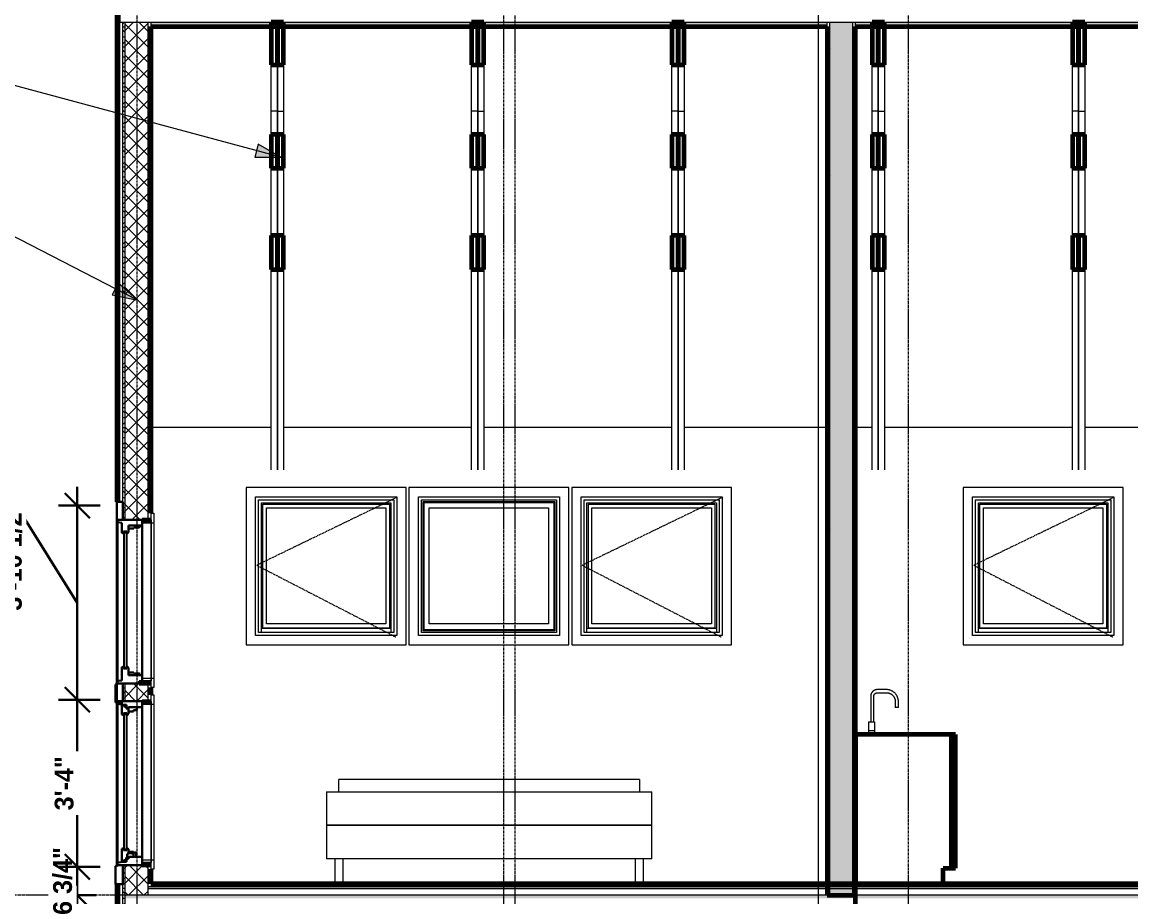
# Model space of a CAD drawing. Header units: inches. Extents: x -3225 to -1923, y -226 to 478.
# Drawn here: x -2740 to -2474.3, y 146.9 to 356.3 of the extents above; entities that cross this region are included whole.
import ezdxf

# ---------------------------------------------------------------- set-up
doc = ezdxf.new("R2010")
doc.units = ezdxf.units.IN
doc.header["$MEASUREMENT"] = 0
doc.linetypes.add('Dash 1_16_', pattern=[0.125, 0.0625, -0.0625])
doc.linetypes.add('Grid Line 1_2_', pattern=[0.875, 0.5, -0.125, 0.125, -0.125])
for name, color, linetype, lineweight in [('A-ANNO-DIMS-1', 211, 'Continuous', 30), ('A-FLOR-1', 192, 'Continuous', 60), ('A-FLOR-LEVL-1', 51, 'Grid Line 1_2_', 9), ('A-FLOR-MCUT', 51, 'Continuous', 18), ('A-FLOR-PATT-1', 8, 'Continuous', 9), ('A-GLAZ', 151, 'Continuous', 18), ('A-GLAZ-1', 151, 'Continuous', 9), ('A-GLAZ-2', 151, 'Continuous', 30), ('A-GLAZ-3', 151, 'Dash 1_16_', 9), ('A-ROOF', 132, 'Continuous', 18), ('A-ROOF-1', 132, 'Continuous', 60), ('A-ROOF-PATT-1', 132, 'Continuous', 9), ('A-WALL', 113, 'Continuous', 18), ('A-WALL-PATT-1', 111, 'Continuous', 9), ('G-ANNO-SYMB-1', 111, 'Continuous', 9), ('G-ANNO-TEXT', 231, 'Continuous', 9), ('I-FURN', 30, 'Continuous', 9), ('I-WALL', 2, 'Continuous', 18), ('I-WALL-1', 2, 'Continuous', 60), ('P-SANR-FIXT', 6, 'Continuous', 9), ('Q-CASE', 31, 'Continuous', 9), ('Q-CASE-1', 31, 'Continuous', 60), ('S-BEAM', 12, 'Continuous', 9), ('S-BEAM-1', 12, 'Continuous', 60), ('S-GRID-1', 1, 'Grid Line 1_2_', 9)]:
    doc.layers.add(name, color=color, linetype=linetype, lineweight=lineweight)
doc.styles.add('Century Gothic_B', font='GOTHICB.TTF', dxfattribs={"height": 4.5})
doc.dimstyles.new('OD__1_4__Tol__', dxfattribs={"dimscale": 12, "dimtxt": 4.698757, "dimasz": 0.5, "dimexe": 0.375, "dimexo": 0.25, "dimgap": 0.0625, "dimtad": 1, "dimrnd": 0.25, "dimzin": 3, "dimdsep": 46, "dimlunit": 4, "dimtxsty": 'Century Gothic_B', "dimblk1": 'OBLIQUE', "dimblk2": 'OBLIQUE', "dimsah": 1, "dimcen": 0.09, "dimdle": 0.375, "dimazin": 0, "dimtfac": 1, "dimtdec": 4, "dimtix": 1, "dimtmove": 0, "dimatfit": 3, "dimfxl": 1, "dimtvp": 1, "dimtfill": 1, "dimfrac": 2, "dimtolj": 1, "dimtzin": 0, "dimlwd": 30, "dimlwe": 30, "dimarcsym": 2})
doc.dimstyles.new('OD__1_4__Tol___1', dxfattribs={"dimscale": 12, "dimtxt": 4.698757, "dimasz": 0.5, "dimexe": 0.375, "dimexo": 0.25, "dimgap": 0.0625, "dimtad": 1, "dimrnd": 0.25, "dimzin": 3, "dimdsep": 46, "dimlunit": 4, "dimtxsty": 'Century Gothic_B', "dimblk1": 'OBLIQUE', "dimblk2": 'OBLIQUE', "dimsah": 1, "dimcen": 0.09, "dimdle": 0.375, "dimazin": 0, "dimtfac": 1, "dimtdec": 4, "dimtix": 1, "dimtmove": 1, "dimatfit": 3, "dimfxl": 1, "dimtvp": 1, "dimtfill": 1, "dimfrac": 2, "dimtolj": 1, "dimtzin": 0, "dimlwd": 30, "dimlwe": 30, "dimarcsym": 2})
pattern_1 = [(0, (-2625.466, 124.937), (0, 2.399), []), (315, (-2625.466, 124.937), (2.398506, 0), [3.393, -3.393]), (45, (-2625.466, 124.937), (2.398506, 0), [3.393, -3.393])]
pattern_2 = [(0, (-2625.466, 124.937), (15.36, 3.84), [0.634, -10.886, 0.634, -10.886, -61.44]), (0, (-2625.466, 124.937), (15.36, 3.84), [-23.04, 0.634, -22.406, 0.634, -10.886, -26.88]), (0, (-2625.466, 124.937), (15.36, 3.84), [-57.6, 0.634, -7.046, 0.634, -18.566]), (120, (-2619.706, 126.857), (-11.00554, 11.38215), [0.634, -10.886, 0.634, -10.886, -61.44]), (120, (-2619.706, 126.857), (-11.00554, 11.38215), [-23.04, 0.634, -22.406, 0.634, -10.886, -26.88]), (120, (-2619.706, 126.857), (-11.00554, 11.38215), [-57.6, 0.634, -7.046, 0.634, -18.566]), (240, (-2617.786, 134.537), (-4.35446, -15.22215), [0.634, -10.886, 0.634, -10.886, -61.44]), (240, (-2617.786, 134.537), (-4.35446, -15.22215), [-23.04, 0.634, -22.406, 0.634, -10.886, -26.88]), (240, (-2617.786, 134.537), (-4.35446, -15.22215), [-57.6, 0.634, -7.046, 0.634, -18.566])]

# ---------------------------------------------------------------- blocks, each defined once
blk = doc.blocks.new('Bed-Standard - King 78_ x 80_-1391540-Section 12')
at = {"layer": 'I-FURN'}
for p, q in [((-2592.09, 175), (-2664.09, 175)), ((-2664.09, 174), (-2664.09, 175)), ((-2664.09, 172), (-2664.09, 174)), ((-2592.09, 175), (-2592.09, 174)), ((-2592.09, 174), (-2592.09, 172)), ((-2667.09, 172), (-2667.09, 164)), ((-2667.09, 172), (-2666.09, 172)), ((-2666.09, 172), (-2590.09, 172)), ((-2590.09, 172), (-2589.09, 172)), ((-2589.09, 164), (-2589.09, 172)), ((-2667.09, 164), (-2667.09, 156)), ((-2667.09, 164), (-2666.09, 164)), ((-2666.09, 164), (-2667.09, 164)), ((-2666.09, 164), (-2590.09, 164)), ((-2590.09, 164), (-2666.09, 164)), ((-2590.09, 164), (-2589.09, 164)), ((-2589.09, 164), (-2590.09, 164)), ((-2589.09, 156), (-2589.09, 164)), ((-2666.09, 156), (-2667.09, 156)), ((-2590.09, 156), (-2666.09, 156)), ((-2665.09, 156), (-2665.09, 150)), ((-2663.09, 150), (-2663.09, 156)), ((-2593.09, 156), (-2593.09, 150)), ((-2591.09, 150), (-2591.09, 156)), ((-2589.09, 156), (-2590.09, 156))]:
    blk.add_line(p, q, dxfattribs=at)
blk = doc.blocks.new('OD_CW_Base Cabinet - OD_CW_Base Cabinet-2149682-Section 12')
at = {"layer": 'Q-CASE-1'}
for p, q in [((-2517.34, 185.75), (-2540.34, 185.75)), ((-2540.34, 185.75), (-2540.34, 149.75)), ((-2516.34, 185.75), (-2517.34, 185.75)), ((-2517.34, 185.75), (-2517.34, 153.75)), ((-2517.34, 153.75), (-2517.34, 185.75)), ((-2516.34, 153.75), (-2516.34, 185.75)), ((-2519.34, 149.75), (-2519.34, 153.75)), ((-2519.34, 153.75), (-2517.34, 153.75)), ((-2517.34, 153.75), (-2516.34, 153.75)), ((-2540.34, 149.75), (-2519.34, 149.75))]:
    blk.add_line(p, q, dxfattribs=at)
blk = doc.blocks.new('M_Sink Vanity-Square - 500 x 440mm-2318085-Section 12')
at = {"layer": 'P-SANR-FIXT'}
for p, q in [((-2536.65, 194.94), (-2536.65, 188.75)), ((-2535.9, 188.75), (-2535.9, 194.94)), ((-2532.9, 196.5), (-2535.09, 196.5)), ((-2535.09, 195.75), (-2532.9, 195.75)), ((-2530.77, 193.62), (-2530.77, 192.25)), ((-2530.02, 192.25), (-2530.77, 192.25)), ((-2530.02, 192.25), (-2530.02, 193.62)), ((-2537.21, 188.75), (-2537.21, 186.74)), ((-2537.21, 188.75), (-2537.21, 186.74)), ((-2537.19, 188.75), (-2537.19, 188.75)), ((-2537.19, 188.75), (-2536.46, 188.75)), ((-2536.46, 188.75), (-2535.73, 188.75)), ((-2535.73, 188.75), (-2535.73, 188.75)), ((-2535.71, 186.74), (-2535.71, 188.75)), ((-2535.71, 186.74), (-2535.71, 188.75)), ((-2537.21, 186.74), (-2537.21, 186.25)), ((-2537.21, 186.74), (-2535.71, 186.74)), ((-2537.21, 186.25), (-2537.21, 185.75)), ((-2537.21, 186.25), (-2534.71, 186.25)), ((-2535.71, 186.25), (-2535.71, 186.74)), ((-2534.71, 186.25), (-2523.89, 186.25)), ((-2523.89, 186.25), (-2519.89, 186.25)), ((-2523.89, 186.25), (-2523.89, 185.75)), ((-2519.89, 186.25), (-2519.89, 185.75))]:
    blk.add_line(p, q, dxfattribs=at)
at = {"layer": 'P-SANR-FIXT', "flags": 128}
for points in [[(-2535.09, 196.5), (-2535.15, 196.5), (-2535.21, 196.5), (-2535.27, 196.49), (-2535.34, 196.48), (-2535.4, 196.47), (-2535.46, 196.46), (-2535.52, 196.44), (-2535.58, 196.42), (-2535.64, 196.4), (-2535.7, 196.38), (-2535.75, 196.35), (-2535.81, 196.32), (-2535.86, 196.29), (-2535.92, 196.26), (-2535.97, 196.23), (-2536.02, 196.19), (-2536.07, 196.15), (-2536.12, 196.11), (-2536.16, 196.07), (-2536.21, 196.03), (-2536.25, 195.98), (-2536.29, 195.93), (-2536.33, 195.88), (-2536.37, 195.83), (-2536.4, 195.78), (-2536.43, 195.73), (-2536.46, 195.67), (-2536.49, 195.62), (-2536.52, 195.56), (-2536.54, 195.5), (-2536.56, 195.44), (-2536.58, 195.39), (-2536.6, 195.33), (-2536.61, 195.26), (-2536.63, 195.2), (-2536.64, 195.14), (-2536.64, 195.08), (-2536.65, 195.02), (-2536.65, 194.95), (-2536.65, 194.94)], [(-2535.9, 194.94), (-2535.9, 194.97), (-2535.9, 195), (-2535.89, 195.03), (-2535.89, 195.07), (-2535.88, 195.1), (-2535.88, 195.13), (-2535.87, 195.16), (-2535.86, 195.19), (-2535.85, 195.22), (-2535.84, 195.25), (-2535.82, 195.28), (-2535.81, 195.31), (-2535.79, 195.34), (-2535.78, 195.37), (-2535.76, 195.4), (-2535.74, 195.42), (-2535.72, 195.45), (-2535.7, 195.47), (-2535.68, 195.5), (-2535.65, 195.52), (-2535.63, 195.54), (-2535.6, 195.56), (-2535.58, 195.58), (-2535.55, 195.6), (-2535.53, 195.62), (-2535.5, 195.64), (-2535.47, 195.65), (-2535.44, 195.67), (-2535.41, 195.68), (-2535.38, 195.69), (-2535.35, 195.71), (-2535.32, 195.72), (-2535.29, 195.72), (-2535.26, 195.73), (-2535.22, 195.74), (-2535.19, 195.74), (-2535.16, 195.75), (-2535.13, 195.75), (-2535.1, 195.75), (-2535.09, 195.75)], [(-2530.02, 193.62), (-2530.03, 193.74), (-2530.03, 193.85), (-2530.04, 193.97), (-2530.06, 194.08), (-2530.08, 194.2), (-2530.11, 194.31), (-2530.14, 194.42), (-2530.17, 194.53), (-2530.21, 194.64), (-2530.25, 194.74), (-2530.3, 194.85), (-2530.35, 194.95), (-2530.4, 195.05), (-2530.46, 195.15), (-2530.53, 195.25), (-2530.59, 195.34), (-2530.66, 195.43), (-2530.74, 195.52), (-2530.82, 195.61), (-2530.9, 195.69), (-2530.98, 195.77), (-2531.07, 195.84), (-2531.16, 195.91), (-2531.25, 195.98), (-2531.35, 196.04), (-2531.44, 196.1), (-2531.54, 196.16), (-2531.65, 196.21), (-2531.75, 196.26), (-2531.86, 196.3), (-2531.97, 196.34), (-2532.07, 196.38), (-2532.19, 196.41), (-2532.3, 196.44), (-2532.41, 196.46), (-2532.52, 196.48), (-2532.64, 196.49), (-2532.75, 196.5), (-2532.87, 196.5), (-2532.9, 196.5)], [(-2532.9, 195.75), (-2532.81, 195.75), (-2532.73, 195.74), (-2532.64, 195.73), (-2532.56, 195.72), (-2532.48, 195.71), (-2532.39, 195.69), (-2532.31, 195.67), (-2532.23, 195.64), (-2532.15, 195.61), (-2532.07, 195.58), (-2531.99, 195.55), (-2531.92, 195.51), (-2531.84, 195.47), (-2531.77, 195.43), (-2531.7, 195.38), (-2531.63, 195.33), (-2531.56, 195.28), (-2531.5, 195.22), (-2531.44, 195.17), (-2531.37, 195.11), (-2531.32, 195.04), (-2531.26, 194.98), (-2531.21, 194.91), (-2531.16, 194.84), (-2531.11, 194.77), (-2531.07, 194.7), (-2531.03, 194.63), (-2530.99, 194.55), (-2530.95, 194.47), (-2530.92, 194.4), (-2530.89, 194.32), (-2530.86, 194.23), (-2530.84, 194.15), (-2530.82, 194.07), (-2530.81, 193.99), (-2530.79, 193.9), (-2530.78, 193.82), (-2530.78, 193.73), (-2530.77, 193.65), (-2530.77, 193.62)]]:
    blk.add_lwpolyline(points, dxfattribs=at)
blk = doc.blocks.new('Window-Casement-Andersen-A_Series - ACW3434-2462283-Section 12')
at = {"layer": 'A-GLAZ-1'}
for p, q in [((-2709.09, 195.22), (-2708.46, 195.22)), ((-2709.09, 153.5), (-2709.09, 195.22)), ((-2708.46, 195.22), (-2708.46, 153.5)), ((-2711.27, 193.66), (-2709.09, 193.66)), ((-2711.27, 155.06), (-2711.27, 193.66)), ((-2711.27, 192.97), (-2709.09, 192.97)), ((-2709.09, 193.66), (-2709.09, 155.06)), ((-2709.09, 192.97), (-2708.46, 192.97)), ((-2715.7, 190.37), (-2715.7, 158.55)), ((-2715.58, 190.86), (-2715.58, 190.37)), ((-2715.58, 190.53), (-2715.05, 190.53)), ((-2715.58, 190.37), (-2715.58, 158.55)), ((-2715.05, 190.37), (-2715.05, 190.86)), ((-2715.05, 190.37), (-2715.05, 158.55)), ((-2714.93, 190.37), (-2714.93, 158.55)), ((-2715.58, 158.06), (-2715.58, 158.55)), ((-2715.58, 158.39), (-2715.05, 158.39)), ((-2715.05, 158.55), (-2715.05, 158.06)), ((-2711.27, 155.75), (-2709.09, 155.75)), ((-2709.09, 155.06), (-2711.27, 155.06)), ((-2709.09, 155.75), (-2708.46, 155.75)), ((-2708.46, 153.5), (-2709.09, 153.5))]:
    blk.add_line(p, q, dxfattribs=at)
at = {"layer": 'A-GLAZ-2'}
for p, q in [((-2717.34, 197.94), (-2715.84, 197.94)), ((-2717.34, 197.94), (-2717.15, 197.94)), ((-2717.34, 154.31), (-2717.34, 197.94)), ((-2717.34, 197.44), (-2717.34, 197.06)), ((-2717.34, 197.06), (-2717.34, 193.44)), ((-2715.84, 197.94), (-2715.84, 193.69)), ((-2717.34, 193.44), (-2717.15, 193.44)), ((-2717.15, 193.69), (-2711.27, 193.69)), ((-2717.15, 154.44), (-2717.15, 193.69)), ((-2715.61, 192.89), (-2717.15, 193.06)), ((-2716.08, 190.57), (-2716.08, 192.7)), ((-2716.08, 192.7), (-2715.6, 192.62)), ((-2714.97, 192.89), (-2715.61, 192.89)), ((-2715.6, 192.62), (-2715.6, 192.45)), ((-2715.6, 192.45), (-2715.1, 192.45)), ((-2715.1, 192.45), (-2715.1, 191.94)), ((-2715.1, 191.94), (-2714.49, 191.94)), ((-2714.97, 192.12), (-2714.97, 192.89)), ((-2714.49, 192.12), (-2714.97, 192.12)), ((-2714.49, 192.26), (-2714.49, 190.69)), ((-2711.43, 192.26), (-2714.49, 192.26)), ((-2712.49, 191.58), (-2713.29, 191.58)), ((-2713.29, 191.58), (-2713.29, 191.22)), ((-2712.49, 192.26), (-2712.49, 191.58)), ((-2711.27, 192.41), (-2711.43, 192.26)), ((-2711.27, 193.69), (-2711.27, 154.44)), ((-2715.74, 190.37), (-2716.08, 190.57)), ((-2715.7, 190.37), (-2715.74, 190.37)), ((-2715.7, 190.86), (-2714.93, 190.86)), ((-2715.7, 190.86), (-2715.7, 190.37)), ((-2714.93, 190.86), (-2714.93, 190.37)), ((-2714.81, 190.37), (-2714.93, 190.37)), ((-2714.49, 190.69), (-2714.81, 190.37)), ((-2713.29, 191.22), (-2714.49, 191.22)), ((-2716.08, 158.36), (-2715.74, 158.55)), ((-2716.08, 155.42), (-2716.08, 158.36)), ((-2715.74, 158.55), (-2715.7, 158.55)), ((-2715.7, 158.55), (-2715.7, 158.06)), ((-2715.7, 158.06), (-2714.93, 158.06)), ((-2714.93, 158.06), (-2714.93, 158.55)), ((-2714.93, 158.55), (-2714.8, 158.55)), ((-2714.49, 157.14), (-2714.86, 157.14)), ((-2714.86, 157.14), (-2714.86, 156.26)), ((-2714.8, 158.55), (-2714.49, 158.25)), ((-2714.49, 158.25), (-2714.49, 157.14)), ((-2714.49, 157.62), (-2713.29, 157.62)), ((-2714.49, 157.36), (-2714.06, 157.36)), ((-2714.06, 157.36), (-2713.3, 157.15)), ((-2713.3, 157.15), (-2713.3, 156.46)), ((-2713.29, 157.62), (-2713.29, 157.52)), ((-2712.69, 157.52), (-2713.29, 157.52)), ((-2712.69, 156.46), (-2712.69, 157.52)), ((-2717.65, 154.25), (-2717.15, 154.34)), ((-2717.65, 149.94), (-2717.65, 154.25)), ((-2717.15, 154.34), (-2717.34, 154.31)), ((-2715.61, 155.24), (-2717.15, 155.06)), ((-2711.27, 154.44), (-2717.15, 154.44)), ((-2717.15, 154.44), (-2717.15, 154.34)), ((-2717.15, 154.34), (-2717.15, 154.44)), ((-2715.77, 155.47), (-2716.08, 155.42)), ((-2715.84, 154.44), (-2715.84, 152.81)), ((-2715.84, 154.44), (-2715.84, 149.94)), ((-2715.6, 155.47), (-2715.77, 155.47)), ((-2714.97, 155.24), (-2715.61, 155.24)), ((-2715.1, 155.67), (-2715.6, 155.67)), ((-2715.6, 155.67), (-2715.6, 155.47)), ((-2714.86, 156.26), (-2715.1, 156.26)), ((-2715.1, 156.26), (-2715.1, 155.67)), ((-2714.97, 156), (-2714.97, 155.24)), ((-2714.5, 156), (-2714.97, 156)), ((-2711.43, 156.46), (-2714.5, 156.46)), ((-2714.5, 156.46), (-2714.5, 156)), ((-2711.27, 156.31), (-2711.43, 156.46)), ((-2715.84, 149.94), (-2717.65, 149.94)), ((-2717.34, 149.94), (-2715.84, 149.94))]:
    blk.add_line(p, q, dxfattribs=at)
blk = doc.blocks.new('Window-Picture-Andersen-A_Series - 39-1_4_ x 39-1_4_-2457850-Section 12')
at = {"layer": 'A-GLAZ-1'}
for p, q in [((-2711.27, 237.16), (-2709.09, 237.16)), ((-2711.27, 198.56), (-2711.27, 237.16)), ((-2711.27, 236.47), (-2709.09, 236.47)), ((-2709.09, 238.72), (-2708.46, 238.72)), ((-2709.09, 197), (-2709.09, 238.72)), ((-2709.09, 237.16), (-2709.09, 198.56)), ((-2709.09, 236.47), (-2708.46, 236.47)), ((-2708.46, 238.72), (-2708.46, 197)), ((-2715.7, 233.87), (-2715.7, 202.05)), ((-2715.58, 234.36), (-2715.58, 233.87)), ((-2715.58, 234.03), (-2715.05, 234.03)), ((-2715.58, 233.87), (-2715.58, 202.05)), ((-2715.05, 233.87), (-2715.05, 234.36)), ((-2715.05, 233.87), (-2715.05, 202.05)), ((-2714.93, 233.87), (-2714.93, 202.05)), ((-2715.58, 201.56), (-2715.58, 202.05)), ((-2715.05, 202.05), (-2715.05, 201.56)), ((-2715.58, 201.89), (-2715.05, 201.89)), ((-2711.27, 199.25), (-2709.09, 199.25)), ((-2709.09, 199.25), (-2708.46, 199.25)), ((-2709.09, 198.56), (-2711.27, 198.56)), ((-2708.46, 197), (-2709.09, 197))]:
    blk.add_line(p, q, dxfattribs=at)
at = {"layer": 'A-GLAZ-2'}
for p, q in [((-2717.34, 241.44), (-2715.84, 241.44)), ((-2717.34, 241.44), (-2715.84, 241.44)), ((-2717.34, 197.81), (-2717.34, 241.44)), ((-2717.34, 240.94), (-2717.34, 240.56)), ((-2717.34, 240.56), (-2717.34, 236.94)), ((-2715.84, 241.44), (-2715.84, 237.19)), ((-2717.34, 236.94), (-2717.15, 236.94)), ((-2717.15, 237.19), (-2711.27, 237.19)), ((-2717.15, 197.94), (-2717.15, 237.19)), ((-2716.08, 236.44), (-2717.15, 236.56)), ((-2716.08, 234.07), (-2716.08, 236.44)), ((-2711.27, 237.19), (-2711.27, 198.53)), ((-2709.21, 237.19), (-2711.27, 237.19)), ((-2709.21, 237.16), (-2709.21, 237.19)), ((-2715.74, 233.87), (-2716.08, 234.07)), ((-2715.7, 233.87), (-2715.74, 233.87)), ((-2715.7, 234.36), (-2714.93, 234.36)), ((-2715.7, 234.36), (-2715.7, 233.87)), ((-2714.93, 234.36), (-2714.93, 233.87)), ((-2714.81, 233.87), (-2714.93, 233.87)), ((-2714.49, 234.19), (-2714.81, 233.87)), ((-2714.49, 235.76), (-2714.49, 234.19)), ((-2711.43, 235.76), (-2714.49, 235.76)), ((-2714.49, 235.11), (-2713.26, 235.11)), ((-2713.26, 235.11), (-2713.26, 235.33)), ((-2713.26, 235.33), (-2711.94, 235.33)), ((-2711.94, 235.33), (-2711.78, 235.49)), ((-2711.78, 235.49), (-2711.78, 235.76)), ((-2711.43, 235.76), (-2711.27, 235.91)), ((-2716.08, 201.86), (-2715.74, 202.05)), ((-2715.74, 202.05), (-2715.7, 202.05)), ((-2715.7, 202.05), (-2715.7, 201.56)), ((-2714.93, 201.56), (-2714.93, 202.05)), ((-2714.93, 202.05), (-2714.8, 202.05)), ((-2714.8, 202.05), (-2714.49, 201.75)), ((-2716.08, 198.68), (-2716.08, 201.86)), ((-2715.7, 201.56), (-2714.93, 201.56)), ((-2714.49, 201.75), (-2714.49, 199.96)), ((-2714.49, 200.61), (-2713.26, 200.61)), ((-2714.49, 199.96), (-2711.43, 199.96)), ((-2713.26, 200.61), (-2713.26, 200.39)), ((-2713.26, 200.39), (-2711.93, 200.39)), ((-2711.93, 200.39), (-2711.78, 200.24)), ((-2711.78, 200.24), (-2711.78, 199.96)), ((-2711.43, 199.96), (-2711.27, 199.81)), ((-2717.65, 197.75), (-2717.15, 197.84)), ((-2717.65, 193.44), (-2717.65, 197.75)), ((-2717.15, 197.84), (-2717.34, 197.81)), ((-2716.08, 198.68), (-2717.15, 198.56)), ((-2711.93, 197.94), (-2717.15, 197.94)), ((-2717.15, 197.94), (-2717.15, 197.84)), ((-2717.15, 197.84), (-2717.15, 197.94)), ((-2715.84, 197.94), (-2715.84, 196.31)), ((-2715.84, 197.94), (-2715.84, 193.69)), ((-2711.93, 198.53), (-2711.93, 197.94)), ((-2711.27, 198.53), (-2711.93, 198.53)), ((-2711.93, 197.94), (-2709.21, 197.94)), ((-2709.21, 197.94), (-2709.21, 198.56)), ((-2717.15, 193.44), (-2717.65, 193.44)), ((-2717.34, 193.44), (-2715.84, 193.44))]:
    blk.add_line(p, q, dxfattribs=at)
blk = doc.blocks.new('Truss - Truss-2014843-Section 12')
at = {"layer": 'S-BEAM'}
for p, q in [((-2680.34, 335), (-2680.34, 346.08)), ((-2678.84, 335), (-2678.84, 346.08)), ((-2678.84, 346.08), (-2678.84, 335)), ((-2677.34, 346.08), (-2677.34, 335)), ((-2680.34, 329.46), (-2680.34, 335)), ((-2678.84, 335), (-2680.34, 335)), ((-2678.84, 335), (-2677.34, 335)), ((-2678.84, 329.46), (-2678.84, 335)), ((-2678.84, 335), (-2678.84, 329.46)), ((-2677.34, 335), (-2677.34, 329.46)), ((-2680.34, 305.22), (-2680.34, 321.36)), ((-2678.84, 305.22), (-2678.84, 321.36)), ((-2678.84, 321.36), (-2678.84, 305.22)), ((-2677.34, 321.36), (-2677.34, 305.22)), ((-2680.34, 249.12), (-2680.34, 297.11)), ((-2678.84, 297.11), (-2678.84, 249.12)), ((-2678.84, 249.12), (-2678.84, 297.11)), ((-2677.34, 297.11), (-2677.34, 249.12))]:
    blk.add_line(p, q, dxfattribs=at)
at = {"layer": 'S-BEAM-1'}
for p, q in [((-2678.84, 356.33), (-2680.34, 356.33)), ((-2680.34, 356.33), (-2680.34, 346.08)), ((-2677.34, 356.33), (-2678.84, 356.33)), ((-2678.84, 356.33), (-2678.84, 346.08)), ((-2678.84, 346.08), (-2678.84, 356.33)), ((-2677.34, 346.08), (-2677.34, 356.33)), ((-2680.34, 346.08), (-2678.84, 346.08)), ((-2678.84, 346.08), (-2677.34, 346.08)), ((-2680.34, 329.46), (-2680.34, 321.36)), ((-2678.84, 329.46), (-2680.34, 329.46)), ((-2678.84, 329.46), (-2678.84, 321.36)), ((-2677.34, 329.46), (-2678.84, 329.46)), ((-2678.84, 321.36), (-2678.84, 329.46)), ((-2677.34, 321.36), (-2677.34, 329.46)), ((-2680.34, 321.36), (-2678.84, 321.36)), ((-2678.84, 321.36), (-2677.34, 321.36)), ((-2678.84, 305.22), (-2680.34, 305.22)), ((-2680.34, 305.22), (-2680.34, 297.11)), ((-2678.84, 297.11), (-2678.84, 305.22)), ((-2677.34, 305.22), (-2678.84, 305.22)), ((-2678.84, 305.22), (-2678.84, 297.11)), ((-2677.34, 297.11), (-2677.34, 305.22)), ((-2680.34, 297.11), (-2678.84, 297.11)), ((-2678.84, 297.11), (-2677.34, 297.11))]:
    blk.add_line(p, q, dxfattribs=at)
blk = doc.blocks.new('Window-Picture-Andersen-A_Series - 35-1_4_ x 35-1_4_-2457985-Section 12')
at = {"layer": 'A-GLAZ-1'}
for p, q in [((-2608.99, 244.91), (-2647.31, 244.91)), ((-2647.31, 244.91), (-2647.31, 207.19)), ((-2608.99, 207.19), (-2608.99, 244.91)), ((-2645.06, 209.44), (-2645.06, 242.66)), ((-2645.06, 242.66), (-2611.24, 242.66)), ((-2644.34, 241.94), (-2611.96, 241.94)), ((-2644.34, 210.15), (-2644.34, 241.94)), ((-2611.96, 241.94), (-2611.96, 210.15)), ((-2611.24, 242.66), (-2611.24, 209.44)), ((-2643.92, 210.57), (-2643.92, 241.52)), ((-2643.92, 241.52), (-2612.38, 241.52)), ((-2643.69, 210.8), (-2643.69, 241.29)), ((-2643.69, 241.29), (-2612.61, 241.29)), ((-2642.46, 212.24), (-2642.46, 240.06)), ((-2642.46, 240.06), (-2613.84, 240.06)), ((-2613.84, 240.06), (-2613.84, 212.24)), ((-2612.61, 241.29), (-2612.61, 210.8)), ((-2612.38, 241.52), (-2612.38, 210.57)), ((-2611.96, 210.15), (-2644.34, 210.15)), ((-2612.38, 210.57), (-2643.92, 210.57)), ((-2612.61, 210.8), (-2643.69, 210.8)), ((-2613.84, 212.24), (-2642.46, 212.24)), ((-2611.24, 209.44), (-2645.06, 209.44)), ((-2647.31, 207.19), (-2608.99, 207.19))]:
    blk.add_line(p, q, dxfattribs=at)
blk = doc.blocks.new('Window-Casement-Andersen-A_Series - ACW3030-2462443-Section 12')
at = {"layer": 'A-GLAZ-1'}
for p, q in [((-2569.99, 244.91), (-2608.31, 244.91)), ((-2608.31, 244.91), (-2608.31, 207.19)), ((-2569.99, 207.19), (-2569.99, 244.91)), ((-2606.06, 209.44), (-2606.06, 242.66)), ((-2606.06, 242.66), (-2572.24, 242.66)), ((-2605.34, 241.94), (-2572.96, 241.94)), ((-2605.34, 210.15), (-2605.34, 241.94)), ((-2572.96, 241.94), (-2572.96, 210.15)), ((-2572.24, 242.66), (-2572.24, 209.44)), ((-2604.66, 210.15), (-2604.66, 241.26)), ((-2604.66, 241.26), (-2573.64, 241.26)), ((-2604.3, 211.3), (-2604.3, 240.9)), ((-2604.3, 240.9), (-2573.99, 240.9)), ((-2603.46, 212.24), (-2603.46, 240.06)), ((-2603.46, 240.06), (-2574.84, 240.06)), ((-2574.84, 240.06), (-2574.84, 212.24)), ((-2573.99, 240.9), (-2573.99, 211.3)), ((-2573.64, 241.26), (-2573.64, 210.15)), ((-2572.96, 210.15), (-2605.34, 210.15)), ((-2604.66, 211.21), (-2573.64, 211.21)), ((-2604.3, 211.3), (-2573.99, 211.3)), ((-2574.84, 212.24), (-2603.46, 212.24)), ((-2572.24, 209.44), (-2606.06, 209.44)), ((-2608.31, 207.19), (-2569.99, 207.19))]:
    blk.add_line(p, q, dxfattribs=at)
at = {"layer": 'A-GLAZ-3'}
for p, q in [((-2572.49, 242.39), (-2605.79, 226.27)), ((-2605.79, 226.27), (-2572.49, 209.11))]:
    blk.add_line(p, q, dxfattribs=at)
blk = doc.blocks.new('_Oblique')
at = {"color": 0, "linetype": 'ByBlock', "lineweight": -2}
blk.add_line((-0.5, -0.5), (0.5, 0.5), dxfattribs=at)
blk = doc.blocks.new('DIMBLOCK5-Section 12')
at = {"layer": 'A-ANNO-DIMS-1', "color": 0, "lineweight": 30, "transparency": 16777216}
for p, q in [((-2726.79, 154.06), (-2726.79, 160.06)), ((-2721.34, 154.06), (-2731.29, 154.06)), ((-2726.79, 147.25), (-2726.79, 154.06)), ((-2728.04, 147.25), (-2722.29, 147.25)), ((-2726.79, 147.25), (-2726.79, 141.25))]:
    blk.add_line(p, q, dxfattribs=at)
at = {"layer": 'Defpoints', "color": 0, "transparency": 16777216}
blk.add_point((-2718.34, 154.06), dxfattribs=at)
at = {"layer": 'A-ANNO-DIMS-1', "color": 0, "lineweight": 30, "transparency": 16777216, "xscale": 5.999999999999999, "yscale": 5.999999999999999, "zscale": 5.999999999999999}
for p, rotation in [((-2726.79, 154.06), 270), ((-2726.79, 147.25), 90)]:
    blk.add_blockref('_Oblique', p, dxfattribs=dict(at, rotation=rotation))
at = {"layer": 'A-ANNO-DIMS-1', "color": 0, "transparency": 16777216, "insert": (-2730.26, 150.66), "char_height": 4.5, "attachment_point": 5, "rotation": 90, "style": 'Century Gothic_B', "bg_fill": 3, "box_fill_scale": 1.25, "bg_fill_color": 256, "bg_fill_true_color": 13158600, "bg_fill_transparency": 0}
blk.add_mtext('\\A1;6 3/4"', dxfattribs=at)
at = {"layer": 'Defpoints', "color": 0, "transparency": 16777216}
for p in [(-2726.79, 154.06), (-2731.04, 147.25)]:
    blk.add_point(p, dxfattribs=at)
blk = doc.blocks.new('DIMBLOCK6-Section 12')
at = {"layer": 'A-ANNO-DIMS-1', "color": 0, "lineweight": 30, "transparency": 16777216}
for p, q in [((-2726.79, 149.56), (-2726.79, 198.56)), ((-2721.34, 194.06), (-2731.29, 194.06)), ((-2721.34, 154.06), (-2731.29, 154.06))]:
    blk.add_line(p, q, dxfattribs=at)
at = {"layer": 'Defpoints', "color": 0, "transparency": 16777216}
for p in [(-2726.79, 194.06), (-2718.34, 194.06), (-2718.34, 154.06)]:
    blk.add_point(p, dxfattribs=at)
at = {"layer": 'A-ANNO-DIMS-1', "color": 0, "lineweight": 30, "transparency": 16777216, "xscale": 5.999999999999999, "yscale": 5.999999999999999, "zscale": 5.999999999999999}
for p, rotation in [((-2726.79, 194.06), 90), ((-2726.79, 154.06), 270)]:
    blk.add_blockref('_Oblique', p, dxfattribs=dict(at, rotation=rotation))
at = {"layer": 'A-ANNO-DIMS-1', "color": 0, "transparency": 16777216, "insert": (-2729.91, 174.06), "char_height": 4.5, "attachment_point": 5, "rotation": 90, "style": 'Century Gothic_B', "bg_fill": 3, "box_fill_scale": 1.25, "bg_fill_color": 256, "bg_fill_true_color": 13158600, "bg_fill_transparency": 0}
blk.add_mtext('\\A1;3\'-4"', dxfattribs=at)
blk = doc.blocks.new('DIMBLOCK7-Section 12')
at = {"layer": 'A-ANNO-DIMS-1', "color": 0, "lineweight": 30, "transparency": 16777216}
for p, q in [((-2726.79, 189.56), (-2726.79, 245.06)), ((-2740.86, 239.82), (-2770.54, 239.82)), ((-2726.79, 217.31), (-2740.86, 239.82)), ((-2721.34, 240.56), (-2731.29, 240.56)), ((-2721.34, 194.06), (-2731.29, 194.06))]:
    blk.add_line(p, q, dxfattribs=at)
at = {"layer": 'Defpoints', "color": 0, "transparency": 16777216}
for p in [(-2726.79, 240.56), (-2718.34, 240.56), (-2718.34, 194.06)]:
    blk.add_point(p, dxfattribs=at)
at = {"layer": 'A-ANNO-DIMS-1', "color": 0, "lineweight": 30, "transparency": 16777216, "xscale": 5.999999999999999, "yscale": 5.999999999999999, "zscale": 5.999999999999999}
for p, rotation in [((-2726.79, 240.56), 90), ((-2726.79, 194.06), 270)]:
    blk.add_blockref('_Oblique', p, dxfattribs=dict(at, rotation=rotation))
at = {"layer": 'A-ANNO-DIMS-1', "color": 0, "transparency": 16777216, "insert": (-2744.61, 215.4), "char_height": 4.5, "attachment_point": 1, "rotation": 90, "line_spacing_factor": 0.984502, "style": 'Century Gothic_B', "bg_fill": 3, "box_fill_scale": 1.25, "bg_fill_color": 256, "bg_fill_true_color": 13158600, "bg_fill_transparency": 0}
blk.add_mtext('\\A1;3\'-10 1/2"', dxfattribs=at)

msp = doc.modelspace()

# ---------------------------------------------------------------- hatches: boundary and pattern name
at = {"layer": 'A-FLOR-PATT-1'}
h = msp.add_hatch(dxfattribs=at)
h.set_pattern_fill('FP_4', color=256, style=0, pattern_type=2)
h.set_pattern_definition(pattern_1)
h.paths.add_polyline_path([(-2260.08668, 148.75), (-2023.83668, 148.75), (-2023.83668, 149.25), (-2260.08668, 149.25)], flags=0)
h.paths.add_polyline_path([(-2692.15282, 148.75), (-2540.33668, 148.75), (-2540.33668, 149.25), (-2709.83668, 149.25), (-2709.83668, 148.75)], flags=0)
h = msp.add_hatch(dxfattribs=at)
h.set_pattern_fill('FP_4', color=256, style=0, pattern_type=2)
h.set_pattern_definition(pattern_1)
h.paths.add_polyline_path([(-2260.8066, 148.75), (-2260.08668, 148.75), (-2260.08668, 149.25), (-2540.33668, 149.25), (-2540.33668, 148.75), (-2265.34708, 148.75)], flags=0)
h = msp.add_hatch(dxfattribs=at)
h.set_pattern_fill('FP_4', color=256, style=0, pattern_type=2)
h.set_pattern_definition(pattern_1)
h.paths.add_polyline_path([(-2260.08668, 146.5), (-2022.83668, 146.5), (-2022.83668, 147.25), (-2260.08668, 147.25), (-2260.08668, 146.81353)], flags=0)
h.paths.add_polyline_path([(-2710.31476, 146.5), (-2540.33668, 146.5), (-2540.33668, 147.25), (-2715.33668, 147.25), (-2715.33668, 146.5)], flags=0)
h = msp.add_hatch(dxfattribs=at)
h.set_pattern_fill('FP_4', color=256, style=0, pattern_type=2)
h.set_pattern_definition(pattern_1)
h.paths.add_polyline_path([(-2328.9139, 146.5), (-2260.08668, 146.5), (-2260.08668, 147.25), (-2540.33668, 147.25), (-2540.33668, 146.5), (-2347.07584, 146.5)], flags=0)
at = {"layer": 'A-ROOF-PATT-1'}
h = msp.add_hatch(dxfattribs=at)
h.set_pattern_fill('FP_8', color=256, style=0, pattern_type=2)
h.set_pattern_definition([(355.236, (-2625.466, 129.017), (-263.9996864, 24.0015455), [2.89, -286.108]), (11.31, (-2622.586, 128.777), (96.00039, 24.000414), [3.671, -118.705]), (45, (-2618.986, 129.497), (0, 24.0006), [2.715, -31.226]), (46.848, (-2617.066, 131.417), (335.9980391, 360.0023588), [5.264, -521.098]), (12.995, (-2613.466, 135.257), (-215.999946, -48.001379), [3.202, -316.998]), (0, (-2610.346, 135.977), (24, 24), [6, -18]), (350.538, (-2604.346, 135.977), (-120.000217, 23.99977), [2.92, -143.067]), (354.289, (-2625.466, 135.497), (-215.999717, 24.001433), [2.412, -238.785]), (0, (-2623.066, 135.257), (24, 24), [3.6, -20.4]), (28.301, (-2619.466, 135.257), (263.9998408, 144.000819), [3.544, -350.812]), (52.125, (-2616.346, 136.937), (-96.000349, -120.000279), [5.473, -268.169]), (39.289, (-2612.986, 141.257), (144.0003217, 119.9990163), [3.411, -337.693]), (6.34, (-2610.346, 143.417), (192.000086, 23.998999), [4.347, -212.983]), (348.111, (-2606.026, 143.897), (-335.9991112, 72.0018444), [4.66, -461.336]), (353.29, (-2625.466, 142.937), (216.0001982, -24.0007422), [4.108, -406.706]), (3.367, (-2621.386, 142.457), (384.000105, 24.003305), [4.087, -404.618]), (33.69, (-2617.306, 142.697), (-47.99962, -24.00016), [4.327, -82.207]), (47.49, (-2613.706, 145.097), (239.998435, 264.0019564), [3.907, -386.785]), (14.931, (-2611.066, 147.977), (264.000774, 71.9981694), [3.726, -368.854]), (0, (-2607.466, 148.937), (24, 24), [2.88, -21.12]), (347.005, (-2604.586, 148.937), (215.999946, -48.001379), [3.202, -316.998]), (0, (-2618.026, 124.937), (24, 24), [0.063, -23.937]), (223.152, (-2614.666, 128.537), (360.0023588, 335.9980391), [5.264, -521.098]), (206.565, (-2618.506, 148.937), (-23.99974, -23.9997), [2.147, -51.519]), (188.13, (-2620.426, 147.977), (-144.000218, -23.999654), [3.394, -166.312]), (156.801, (-2623.786, 147.497), (-119.99995, 48.001369), [1.828, -180.951]), (26.565, (-2614.666, 128.537), (23.99974, 23.9997), [2.683, -50.982]), (6.71, (-2612.266, 129.737), (-216.0001982, -24.0007422), [4.108, -406.706]), (349.875, (-2608.186, 130.217), (407.9992525, -72.0020701), [6.826, -675.804]), (349.695, (-2625.466, 126.377), (144.0004774, -24.0001035), [2.683, -265.645]), (15.524, (-2622.826, 125.897), (-264.000139, -71.9991673), [4.484, -443.873]), (42.879, (-2618.506, 127.097), (-311.9990114, -288.0003535), [4.585, -453.934]), (34.695, (-2615.146, 130.217), (240.0000585, 167.9992156), [3.795, -375.679]), (9.462, (-2612.026, 132.377), (120.000217, 23.99977), [4.38, -141.607]), (353.418, (-2607.706, 133.097), (-408.0001485, 48.0004238), [6.281, -621.859]), (351.87, (-2625.466, 132.377), (-144.000218, 23.999654), [3.394, -166.312]), (11.31, (-2622.106, 131.897), (96.00039, 24.000414), [3.671, -118.705]), (42.51, (-2618.506, 132.617), (-264.0019564, -239.998435), [3.907, -386.785]), (45, (-2615.626, 135.257), (0, 24.0006), [4.412, -29.529]), (17.354, (-2612.506, 138.377), (-311.9999793, -95.999553), [4.023, -398.29]), (356.633, (-2608.666, 139.577), (-384.000105, 24.003305), [4.087, -404.618]), (342.897, (-2604.586, 139.337), (239.999665, -72.0006297), [3.264, -323.171]), (351.254, (-2625.466, 138.377), (168.000296, -23.999242), [3.157, -312.514]), (14.931, (-2622.346, 137.897), (264.000774, 71.9981694), [3.726, -368.854]), (32.005, (-2618.746, 138.857), (-120.000722, -71.999341), [4.528, -221.887]), (49.899, (-2614.906, 141.257), (-264.0002635, -311.9996052), [5.961, -590.186]), (15.945, (-2611.066, 145.817), (-96.00064, -23.999112), [3.494, -171.228]), (353.991, (-2607.706, 146.777), (240.0002348, -24.000218), [4.585, -453.934]), (336.801, (-2603.146, 146.297), (119.99995, -48.001369), [1.828, -180.951]), (350.538, (-2625.466, 145.577), (-120.000217, 23.99977), [2.92, -143.067]), (10.008, (-2622.586, 145.097), (264.00047, 47.999892), [4.143, -410.161]), (37.405, (-2618.506, 145.817), (312.0020274, 239.997904), [5.136, -508.486]), (29.055, (-2614.426, 124.937), (167.999253, 96.001016), [2.471, -244.624]), (10.784, (-2612.266, 126.137), (-384.0003557, -71.9976669), [5.131, -507.931]), (352.875, (-2607.226, 127.097), (-168.000466, 24.000177), [5.805, -187.689])])
h.paths.add_polyline_path([(-2419.72363, 355.26861), (-2338.83668, 355.26861), (-2338.83668, 356.32927), (-2428.83668, 356.32927), (-2428.83668, 355.26861)], flags=0)
h.paths.add_polyline_path([(-2637.66698, 355.26861), (-2547.08668, 355.26861), (-2547.08668, 356.32927), (-2709.08668, 356.32927), (-2709.08668, 355.26861)], flags=0)
h.paths.add_polyline_path([(-2017.08668, 355.26861), (-2017.08668, 356.32927), (-2253.33668, 356.32927), (-2253.33668, 355.26861), (-2129.13249, 355.26861)], flags=0)
h.paths.add_polyline_path([(-2540.33668, 355.26861), (-2435.58668, 355.26861), (-2435.58668, 356.32927), (-2540.33668, 356.32927)], flags=0)
h.paths.add_polyline_path([(-2274.42806, 355.26861), (-2260.08668, 355.26861), (-2260.08668, 356.32927), (-2332.08668, 356.32927), (-2332.08668, 355.26861)], flags=0)
at = {"layer": 'A-WALL-PATT-1'}
h = msp.add_hatch(dxfattribs=at)
h.set_pattern_fill('FP_5', color=256, style=0, pattern_type=2)
h.set_pattern_definition([(216.87, (-2622.268, 132.934), (23.989771, 15.993643), [3.998, -35.986]), (206.565, (-2617.47, 130.535), (-7.99708, -7.99662), [8.941, -8.941]), (198.435, (-2617.47, 126.537), (-15.993845, -7.997098), [5.058, -20.23])])
h.paths.add_polyline_path([(-2717.33668, 117.9375), (-2716.58668, 117.9375), (-2716.58668, 149.9375), (-2717.33668, 149.9375), (-2717.33668, 118.56092)], flags=0)
h.paths.add_polyline_path([(-2717.33668, 241.4375), (-2716.58668, 241.4375), (-2716.58668, 370.11785), (-2717.33668, 370.11785), (-2717.33668, 241.44883)], flags=0)
h = msp.add_hatch(dxfattribs=at)
h.set_pattern_fill('FP_4', color=256, style=0, pattern_type=2)
h.set_pattern_definition(pattern_1)
h.paths.add_polyline_path([(-2715.83668, 117.9375), (-2715.33668, 117.9375), (-2715.33668, 154.4375), (-2715.83668, 154.4375), (-2715.83668, 118.56092)], flags=0)
h.paths.add_polyline_path([(-2715.83668, 193.6875), (-2715.33668, 193.6875), (-2715.33668, 197.9375), (-2715.83668, 197.9375), (-2715.83668, 193.9012)], flags=0)
h.paths.add_polyline_path([(-2715.83668, 237.1875), (-2715.33668, 237.1875), (-2715.33668, 356.32927), (-2715.83668, 356.32927), (-2715.83668, 241.4375)], flags=0)
h = msp.add_hatch(dxfattribs=at)
h.set_pattern_fill('FP_3', color=256, style=0, pattern_type=2)
h.set_pattern_definition([(45, (-2625.466, 124.937), (-1.856155, 1.856155), []), (135, (-2625.466, 124.937), (-1.856155, -1.856155), [])])
h.paths.add_polyline_path([(-2714.85525, 117.9375), (-2709.83668, 117.9375), (-2709.83668, 134.625), (-2715.33668, 134.625), (-2715.33668, 117.9375)], flags=0)
h.paths.add_polyline_path([(-2710.31476, 147.25), (-2709.83668, 147.25), (-2709.83668, 154.4375), (-2715.33668, 154.4375), (-2715.33668, 147.25)], flags=0)
h.paths.add_polyline_path([(-2711.27418, 193.6875), (-2709.83668, 193.6875), (-2709.83668, 197.9375), (-2715.33668, 197.9375), (-2715.33668, 193.6875), (-2714.85525, 193.6875)], flags=0)
h.paths.add_polyline_path([(-2715.33668, 237.1875), (-2709.83668, 237.1875), (-2709.83668, 356.32927), (-2715.33668, 356.32927), (-2715.33668, 245.69764)], flags=0)
h = msp.add_hatch(dxfattribs=at)
h.set_pattern_fill('FP_1', color=256, style=0, pattern_type=2)
h.set_pattern_definition(pattern_2)
h.paths.add_polyline_path([(-2709.08668, 117.9375), (-2709.08668, 134.625), (-2709.83668, 134.625), (-2709.83668, 117.9375)], flags=0)
h.paths.add_polyline_path([(-2709.08668, 149.25), (-2709.08668, 154.4375), (-2709.83668, 154.4375), (-2709.83668, 149.25)], flags=0)
h.paths.add_polyline_path([(-2709.08668, 193.6875), (-2709.08668, 197.9375), (-2709.83668, 197.9375), (-2709.83668, 193.6875)], flags=0)
h.paths.add_polyline_path([(-2709.83668, 237.1875), (-2709.08668, 237.1875), (-2709.08668, 356.32927), (-2709.83668, 356.32927), (-2709.83668, 255.11517)], flags=0)
h = msp.add_hatch(dxfattribs=at)
h.set_pattern_fill('FP_1', color=256, style=0, pattern_type=2)
h.set_pattern_definition(pattern_2)
h.paths.add_polyline_path([(-2546.85725, 147.25), (-2546.46168, 147.25), (-2546.46168, 356.32927), (-2547.08668, 356.32927), (-2547.08668, 147.25)], flags=0)
h = msp.add_hatch(dxfattribs=at)
h.set_pattern_fill('FP_6', color=256, style=0, pattern_type=2)
h.set_pattern_definition([(161.57, (-2625.226, 125.177), (-1.9204512, 0.0001504), [0, -13.661, 1.517, 0]), (18.43, (-2625.706, 125.177), (-1.9204512, -0.0001504), [0, -13.661, 1.517, 0]), (108.43, (-2625.226, 125.177), (0.959969, -4.8007366), [4.553, -10.625]), (71.57, (-2625.706, 125.177), (0.959969, 4.8007366), [4.553, -10.625])])
h.paths.add_polyline_path([(-2540.96168, 147.25), (-2540.96168, 356.32927), (-2546.46168, 356.32927), (-2546.46168, 147.25)], flags=0)
h = msp.add_hatch(dxfattribs=at)
h.set_pattern_fill('FP_1', color=256, style=0, pattern_type=2)
h.set_pattern_definition(pattern_2)
h.paths.add_polyline_path([(-2540.33668, 147.25), (-2540.33668, 356.32927), (-2540.96168, 356.32927), (-2540.96168, 147.25)], flags=0)
at = {"layer": 'G-ANNO-TEXT'}
for points in [[(-2678.02647, 324.02812), (-2683.4054, 327.13485), (-2684.23812, 324.02916)], [(-2712.37478, 289.73326), (-2716.96395, 293.91945), (-2718.44221, 291.06402)]]:
    msp.add_hatch(color=256, dxfattribs=at).paths.add_polyline_path(points, flags=0)

# ---------------------------------------------------------------- linework, layer by layer
at = {"layer": 'A-FLOR-1'}
for p, q in [((-2024.58668, 150), (-2709.08668, 150)), ((-2540.33668, 134), (-2540.33668, 147.25))]:
    msp.add_line(p, q, dxfattribs=at)
at = {"layer": 'A-FLOR-LEVL-1'}
msp.add_line((-1935.47917, 147.25), (-3194.57025, 147.25), dxfattribs=at)
at = {"layer": 'A-FLOR-MCUT'}
for p, q in [((-2023.83668, 149.25), (-2709.83668, 149.25)), ((-2709.08668, 150), (-2709.08668, 149.25)), ((-2022.83668, 147.25), (-2715.33668, 147.25)), ((-2023.83668, 148.75), (-2709.83668, 148.75))]:
    msp.add_line(p, q, dxfattribs=at)
at = {"layer": 'A-ROOF'}
for p, q in [((-2716.58668, 370.11785), (-2716.58668, 356.32927)), ((-2716.58668, 356.32927), (-2017.08668, 356.32927))]:
    msp.add_line(p, q, dxfattribs=at)
at = {"layer": 'A-ROOF-1'}
for p, q in [((-2709.08668, 355.26861), (-2547.08668, 355.26861)), ((-2540.33668, 355.26861), (-2435.58668, 355.26861))]:
    msp.add_line(p, q, dxfattribs=at)
at = {"layer": 'A-WALL'}
for p, q in [((-2716.58668, 241.4375), (-2716.58668, 356.32927)), ((-2715.83668, 241.4375), (-2715.83668, 356.32927)), ((-2715.33668, 237.1875), (-2715.33668, 356.32927)), ((-2709.83668, 237.1875), (-2709.83668, 356.32927)), ((-2709.08668, 355.26861), (-2709.08668, 356.32927)), ((-2547.08668, 355.26861), (-2547.08668, 356.32927)), ((-2546.46168, 147.25), (-2546.46168, 356.32927)), ((-2540.96168, 147.25), (-2540.96168, 356.32927)), ((-2540.33668, 355.26861), (-2540.33668, 356.32927)), ((-2715.33668, 193.6875), (-2715.33668, 197.9375)), ((-2709.83668, 193.6875), (-2709.83668, 197.9375)), ((-2715.33668, 114.875), (-2715.33668, 154.4375)), ((-2709.83668, 147.25), (-2709.83668, 154.4375)), ((-2716.58668, 114.875), (-2716.58668, 149.9375)), ((-2715.83668, 114.875), (-2715.83668, 149.9375))]:
    msp.add_line(p, q, dxfattribs=at)
at = {"layer": 'G-ANNO-SYMB-1'}
msp.add_line((-2549.24293, 386.78423), (-2549.24293, -194.49084), dxfattribs=at)
at = {"layer": 'G-ANNO-TEXT'}
for p, q in [((-2678.02647, 324.02812), (-2743.00951, 341.45193)), ((-2683.4054, 327.13485), (-2684.23812, 324.02916)), ((-2678.02647, 324.02812), (-2683.4054, 327.13485)), ((-2684.23812, 324.02916), (-2678.02647, 324.02812)), ((-2712.37478, 289.73326), (-2743.00951, 305.59292)), ((-2716.96395, 293.91945), (-2718.44221, 291.06402)), ((-2712.37478, 289.73326), (-2716.96395, 293.91945)), ((-2718.44221, 291.06402), (-2712.37478, 289.73326))]:
    msp.add_line(p, q, dxfattribs=at)
at = {"layer": 'I-WALL'}
for p, q in [((-2680.33668, 259.29509), (-2709.08668, 259.29509)), ((-2632.33668, 259.29509), (-2677.33668, 259.29509)), ((-2584.33668, 259.29509), (-2629.33668, 259.29509)), ((-2547.08668, 259.29509), (-2581.33668, 259.29509)), ((-2536.33668, 259.29509), (-2540.33668, 259.29509)), ((-2488.33668, 259.29509), (-2533.33668, 259.29509)), ((-2440.33668, 259.29509), (-2485.33668, 259.29509))]:
    msp.add_line(p, q, dxfattribs=at)
at = {"layer": 'I-WALL-1'}
for p, q in [((-2717.33668, 370.11785), (-2717.33668, 241.4375)), ((-2709.08668, 238.71875), (-2709.08668, 355.26861)), ((-2547.08668, 355.26861), (-2547.08668, 147.25)), ((-2540.33668, 147.25), (-2540.33668, 355.26861)), ((-2711.27418, 237.1875), (-2709.08668, 237.1875)), ((-2709.08668, 197.9375), (-2711.93043, 197.9375)), ((-2709.08668, 195.21875), (-2709.08668, 197)), ((-2711.27418, 193.6875), (-2709.08668, 193.6875)), ((-2709.08668, 154.4375), (-2711.27418, 154.4375)), ((-2709.08668, 150), (-2709.08668, 153.5)), ((-2717.33668, 149.9375), (-2717.33668, 117.9375)), ((-2547.08668, 147.25), (-2540.33668, 147.25))]:
    msp.add_line(p, q, dxfattribs=at)
at = {"layer": 'S-GRID-1'}
for p, q in [((-2712.46168, -165.07357), (-2712.46168, 454.14485)), ((-2624.58668, -165.07357), (-2624.58668, 454.14485)), ((-2621.89918, -165.07357), (-2621.89918, 454.14485)), ((-2527.61793, -165.07357), (-2527.61793, 454.14485))]:
    msp.add_line(p, q, dxfattribs=at)

# ---------------------------------------------------------------- block references
at = {"layer": 'A-GLAZ'}
for name, p in [('Window-Casement-Andersen-A_Series - ACW3030-2462443-Section 12', (-78, 0)), ('Window-Picture-Andersen-A_Series - 35-1_4_ x 35-1_4_-2457985-Section 12', (0, 0)), ('Window-Casement-Andersen-A_Series - ACW3030-2462443-Section 12', (0, 0)), ('Window-Casement-Andersen-A_Series - ACW3030-2462443-Section 12', (93.8125, 0))]:
    msp.add_blockref(name, p, dxfattribs=at)
at = {"layer": 'A-GLAZ-1'}
for name in ['Window-Picture-Andersen-A_Series - 39-1_4_ x 39-1_4_-2457850-Section 12', 'Window-Casement-Andersen-A_Series - ACW3434-2462283-Section 12']:
    msp.add_blockref(name, (0, 0), dxfattribs=at)
at = {"layer": 'I-FURN'}
msp.add_blockref('Bed-Standard - King 78_ x 80_-1391540-Section 12', (0, 0), dxfattribs=at)
at = {"layer": 'P-SANR-FIXT'}
msp.add_blockref('M_Sink Vanity-Square - 500 x 440mm-2318085-Section 12', (0, 0), dxfattribs=at)
at = {"layer": 'Q-CASE'}
msp.add_blockref('OD_CW_Base Cabinet - OD_CW_Base Cabinet-2149682-Section 12', (0, 0), dxfattribs=at)
at = {"layer": 'S-BEAM'}
for p in [(0, 0), (48, 0), (96, 0), (144, 0), (192, 0)]:
    msp.add_blockref('Truss - Truss-2014843-Section 12', p, dxfattribs=at)

# ---------------------------------------------------------------- next in the draw order: dimensions: what is measured, and where the dimension line sits
at = {"layer": 'A-ANNO-DIMS-1'}
dim = msp.add_linear_dim(base=(-2726.79456, 154.0625), p1=(-2731.0372, 147.25), p2=(-2718.33668, 154.0625), angle=90, dimstyle='OD__1_4__Tol__', override={"dimpost": '<>', "dimfxl": 14.412261}, dxfattribs=at)
dim.commit()
dim.dimension.update_dxf_attribs({"geometry": 'DIMBLOCK5-Section 12', "text_midpoint": (-2730.25955, 150.65625)})

# ---------------------------------------------------------------- next in the draw order: dimensions: what is measured, and where the dimension line sits
dim = msp.add_linear_dim(base=(-2726.79456, 194.0625), p1=(-2718.33668, 154.0625), p2=(-2718.33668, 194.0625), angle=90, dimstyle='OD__1_4__Tol__', override={"dimpost": '<>', "dimfxl": 40}, dxfattribs=at)
dim.commit()
dim.dimension.update_dxf_attribs({"geometry": 'DIMBLOCK6-Section 12', "text_midpoint": (-2729.90775, 174.0625)})

# ---------------------------------------------------------------- next in the draw order: dimensions: what is measured, and where the dimension line sits
dim = msp.add_linear_dim(base=(-2726.79456, 240.5625), p1=(-2718.33668, 194.0625), p2=(-2718.33668, 240.5625), angle=90, dimstyle='OD__1_4__Tol___1', override={"dimpost": '<>', "dimfxl": 46.5}, dxfattribs=at)
dim.commit()
dim.dimension.update_dxf_attribs({"geometry": 'DIMBLOCK7-Section 12', "text_midpoint": (-2741.61464, 239.81797), "dimtype": 160, "text_rotation": 90})

doc.saveas('drawing.dxf')
